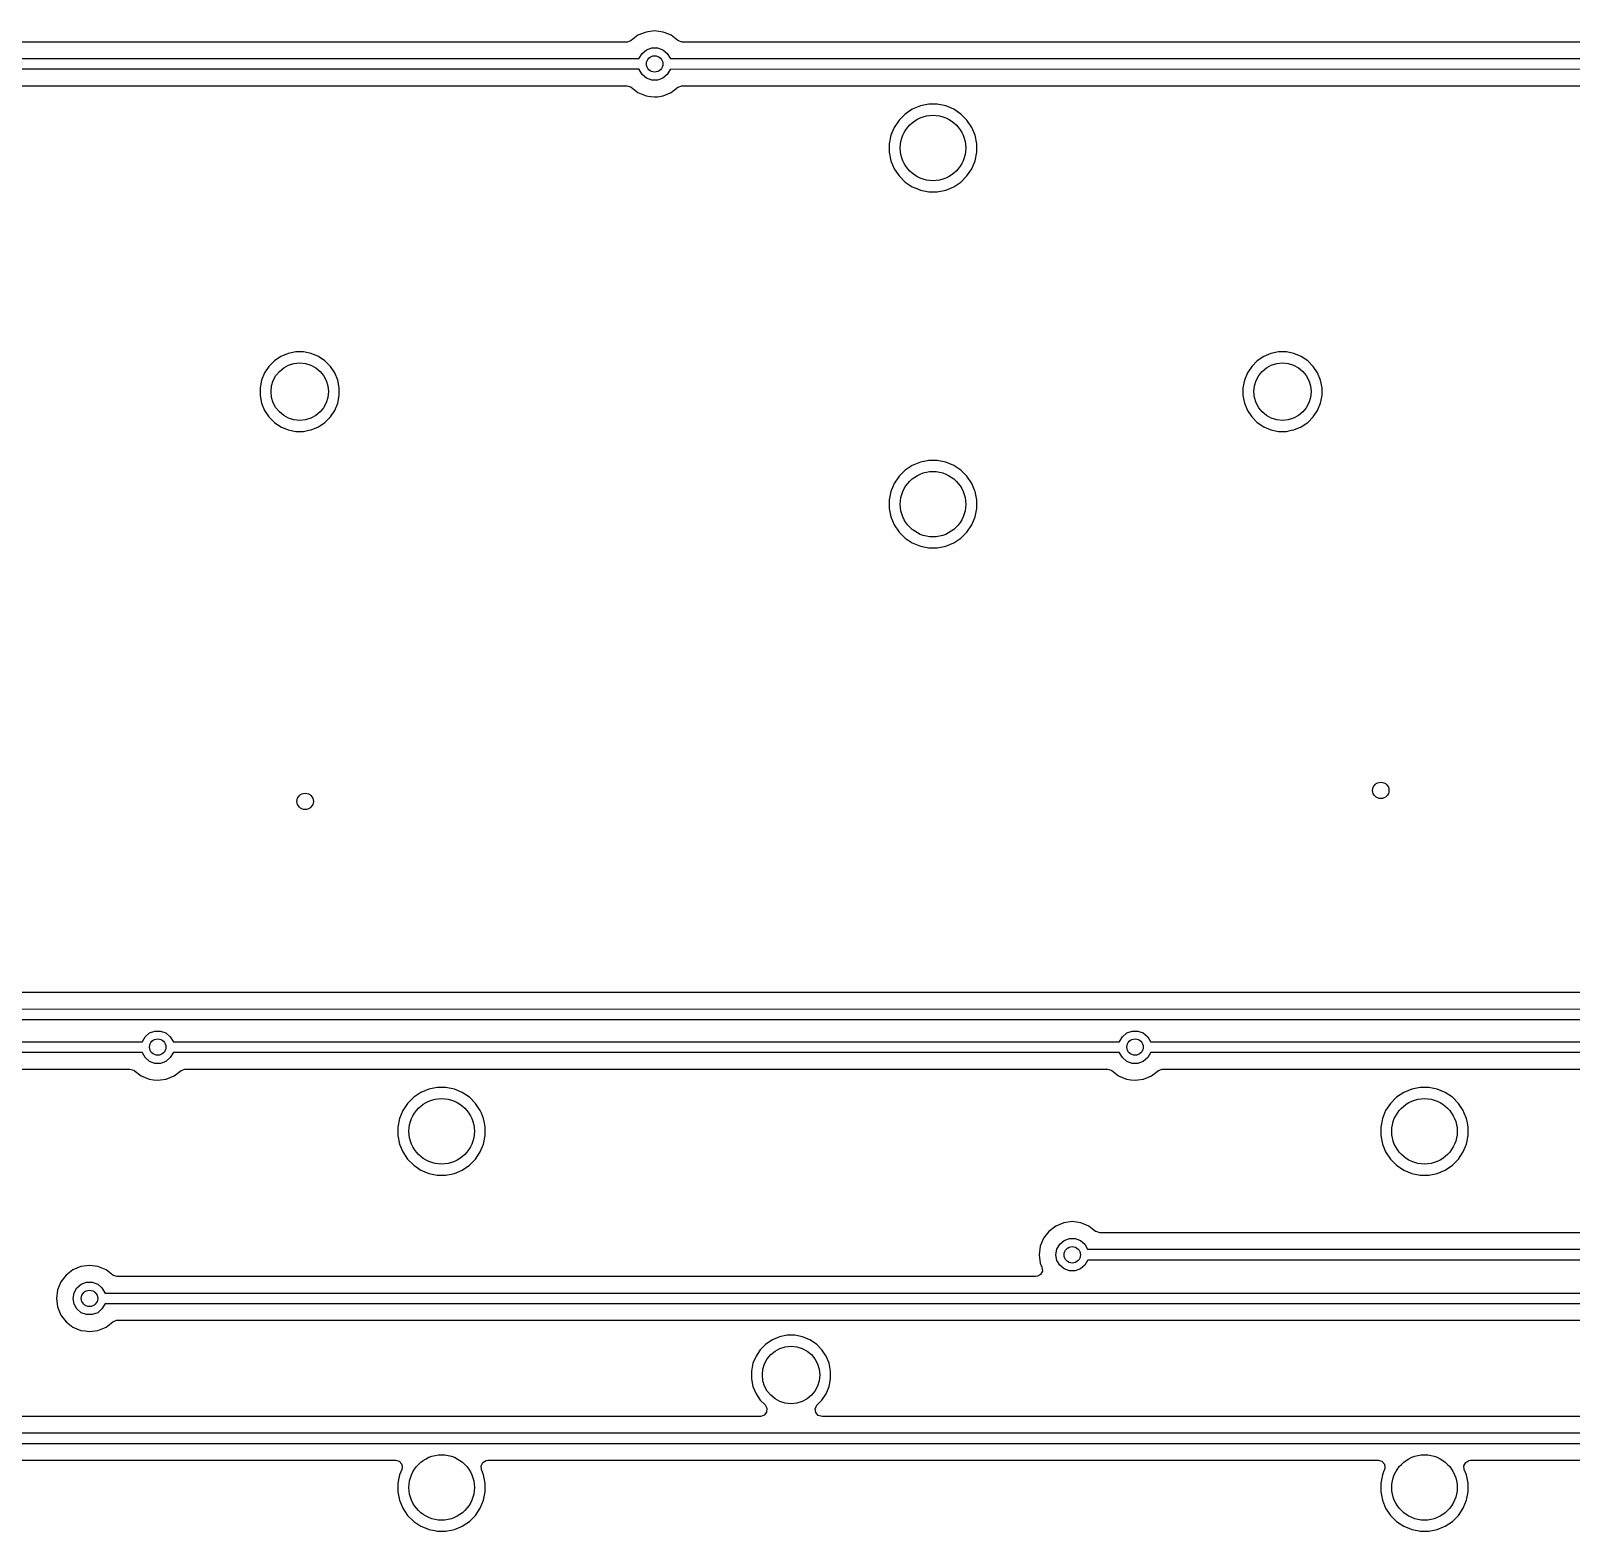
# Model space of a CAD drawing. Extents: x 0.7 to 11, y -6.1 to -1.6.
# Drawn here: x 3.29 to 4.401, y -4.971 to -3.89 of the extents above; entities that cross this region are included whole.
import ezdxf

# ---------------------------------------------------------------- set-up
doc = ezdxf.new("R2010")
doc.units = 0
doc.header["$MEASUREMENT"] = 0
doc.layers.add('BLACK', color=7, linetype='CONTINUOUS')

msp = doc.modelspace()

# ---------------------------------------------------------------- linework, layer by layer
at = {"layer": 'BLACK', "linetype": 'CONTINUOUS'}
for p, q in [((3.7202, -3.8976), (3.0475, -3.8976)), ((3.7206, -3.8976), (3.7202, -3.8976)), ((3.7232, -3.8966), (3.7206, -3.8976)), ((3.7233, -3.8965), (3.7232, -3.8966)), ((3.7282, -3.8927), (3.7233, -3.8965)), ((3.7233, -3.8965), (3.7233, -3.8965)), ((3.734, -3.8904), (3.7282, -3.8927)), ((3.7282, -3.8927), (3.7282, -3.8927)), ((3.7402, -3.8895), (3.734, -3.8904)), ((3.734, -3.8904), (3.734, -3.8904)), ((3.7463, -3.8904), (3.7402, -3.8895)), ((3.7402, -3.8895), (3.7402, -3.8895)), ((3.7479, -3.891), (3.7463, -3.8904)), ((3.7463, -3.8904), (3.7463, -3.8904)), ((3.7521, -3.8927), (3.7479, -3.891)), ((3.757, -3.8965), (3.7521, -3.8927)), ((3.7571, -3.8966), (3.757, -3.8965)), ((3.757, -3.8965), (3.757, -3.8965)), ((3.7575, -3.8968), (3.7571, -3.8966)), ((3.7601, -3.8976), (3.7575, -3.8968)), ((4.4249, -3.8976), (3.7601, -3.8976)), ((3.0387, -3.9095), (3.729, -3.9095)), ((3.729, -3.9095), (3.7291, -3.9093)), ((3.7291, -3.9093), (3.7311, -3.9058)), ((3.7311, -3.9058), (3.7343, -3.9032)), ((3.7343, -3.9032), (3.7381, -3.9018)), ((3.7381, -3.9018), (3.7422, -3.9018)), ((3.7422, -3.9018), (3.7461, -3.9032)), ((3.7461, -3.9032), (3.7492, -3.9058)), ((3.7492, -3.9058), (3.7513, -3.9093)), ((3.7513, -3.9093), (3.7513, -3.9095)), ((3.7513, -3.9095), (4.4338, -3.9095)), ((3.729, -3.9172), (3.0387, -3.9173)), ((3.7291, -3.9174), (3.729, -3.9172)), ((3.7311, -3.921), (3.7291, -3.9174)), ((3.7513, -3.9174), (3.7492, -3.921)), ((4.4338, -3.9172), (3.7513, -3.9173)), ((3.7513, -3.9173), (3.7513, -3.9174)), ((3.0475, -3.9292), (3.7202, -3.9292)), ((3.7202, -3.9292), (3.7229, -3.9299)), ((3.7229, -3.9299), (3.7232, -3.9302)), ((3.7232, -3.9302), (3.7233, -3.9302)), ((3.7233, -3.9302), (3.7233, -3.9302)), ((3.7233, -3.9302), (3.7282, -3.934)), ((3.7343, -3.9236), (3.7311, -3.921)), ((3.7381, -3.925), (3.7343, -3.9236)), ((3.7422, -3.925), (3.7381, -3.925)), ((3.7461, -3.9236), (3.7422, -3.925)), ((3.7492, -3.921), (3.7461, -3.9236)), ((3.7521, -3.934), (3.757, -3.9302)), ((3.757, -3.9302), (3.757, -3.9302)), ((3.757, -3.9302), (3.7571, -3.9302)), ((3.7571, -3.9302), (3.7597, -3.9292)), ((3.7597, -3.9292), (3.7601, -3.9292)), ((3.7601, -3.9292), (4.4249, -3.9292)), ((3.7282, -3.934), (3.734, -3.9364)), ((3.734, -3.9364), (3.7371, -3.9368)), ((3.7371, -3.9368), (3.7402, -3.9372)), ((3.7402, -3.9372), (3.7422, -3.937)), ((3.7402, -3.9372), (3.7402, -3.9372)), ((3.7402, -3.9372), (3.7402, -3.9372)), ((3.7422, -3.937), (3.7463, -3.9364)), ((3.7463, -3.9364), (3.7521, -3.934)), ((3.9378, -3.9425), (3.9318, -3.9437)), ((3.944, -3.9425), (3.9378, -3.9425)), ((3.9378, -3.9425), (3.9378, -3.9425)), ((3.9501, -3.9437), (3.944, -3.9425)), ((3.944, -3.9425), (3.944, -3.9425)), ((3.9165, -3.9539), (3.913, -3.9591)), ((3.9209, -3.9495), (3.9165, -3.9539)), ((3.9165, -3.9539), (3.9165, -3.9539)), ((3.926, -3.9461), (3.9209, -3.9495)), ((3.9209, -3.9495), (3.9209, -3.9495)), ((3.9318, -3.9437), (3.926, -3.9461)), ((3.926, -3.9461), (3.926, -3.9461)), ((3.9318, -3.9437), (3.9318, -3.9437)), ((3.9559, -3.9461), (3.9501, -3.9437)), ((3.9501, -3.9437), (3.9501, -3.9437)), ((3.961, -3.9495), (3.9559, -3.9461)), ((3.9559, -3.9461), (3.9559, -3.9461)), ((3.9654, -3.9539), (3.961, -3.9495)), ((3.961, -3.9495), (3.961, -3.9495)), ((3.9689, -3.9591), (3.9654, -3.9539)), ((3.9654, -3.9539), (3.9654, -3.9539)), ((3.9106, -3.9648), (3.9094, -3.9709)), ((3.913, -3.9591), (3.9106, -3.9648)), ((3.9106, -3.9648), (3.9106, -3.9648)), ((3.913, -3.9591), (3.913, -3.9591)), ((3.9712, -3.9648), (3.9689, -3.9591)), ((3.9689, -3.9591), (3.9689, -3.9591)), ((3.9725, -3.9709), (3.9712, -3.9648)), ((3.9712, -3.9648), (3.9712, -3.9648)), ((3.9712, -3.9648), (3.9712, -3.9648)), ((3.9094, -3.9709), (3.9094, -3.9771)), ((3.9725, -3.9771), (3.9725, -3.9709)), ((3.9725, -3.9709), (3.9725, -3.9709)), ((3.9725, -3.9709), (3.9725, -3.9709)), ((3.9094, -3.9771), (3.9106, -3.9832)), ((3.9106, -3.9832), (3.9106, -3.9832)), ((3.9106, -3.9832), (3.913, -3.9889)), ((3.9689, -3.9889), (3.9712, -3.9832)), ((3.9712, -3.9832), (3.9725, -3.9771)), ((3.913, -3.9889), (3.913, -3.9889)), ((3.913, -3.9889), (3.9165, -3.9941)), ((3.9165, -3.9941), (3.9165, -3.9941)), ((3.9165, -3.9941), (3.9209, -3.9985)), ((3.9209, -3.9985), (3.9209, -3.9985)), ((3.9209, -3.9985), (3.926, -4.0019)), ((3.9559, -4.0019), (3.961, -3.9985)), ((3.961, -3.9985), (3.9654, -3.9941)), ((3.9654, -3.9941), (3.9689, -3.9889)), ((3.926, -4.0019), (3.926, -4.0019)), ((3.926, -4.0019), (3.9292, -4.0033)), ((3.9292, -4.0033), (3.9318, -4.0043)), ((3.9318, -4.0043), (3.9378, -4.0055)), ((3.9378, -4.0055), (3.9378, -4.0055)), ((3.9378, -4.0055), (3.9378, -4.0055)), ((3.9378, -4.0055), (3.944, -4.0055)), ((3.944, -4.0055), (3.9501, -4.0043)), ((3.944, -4.0055), (3.944, -4.0055)), ((3.9501, -4.0043), (3.9559, -4.0019)), ((3.4621, -4.1314), (3.4589, -4.1361)), ((3.466, -4.1274), (3.4621, -4.1314)), ((3.4621, -4.1314), (3.4621, -4.1314)), ((3.4707, -4.1243), (3.466, -4.1274)), ((3.466, -4.1274), (3.466, -4.1274)), ((3.4759, -4.1221), (3.4707, -4.1243)), ((3.4707, -4.1243), (3.4707, -4.1243)), ((3.4814, -4.121), (3.4759, -4.1221)), ((3.4759, -4.1221), (3.4759, -4.1221)), ((3.4871, -4.121), (3.4814, -4.121)), ((3.4814, -4.121), (3.4814, -4.121)), ((3.4926, -4.1221), (3.4871, -4.121)), ((3.4871, -4.121), (3.4871, -4.121)), ((3.4978, -4.1243), (3.4926, -4.1221)), ((3.4926, -4.1221), (3.4926, -4.1221)), ((3.5025, -4.1274), (3.4978, -4.1243)), ((3.4978, -4.1243), (3.4978, -4.1243)), ((3.5064, -4.1314), (3.5025, -4.1274)), ((3.5025, -4.1274), (3.5025, -4.1274)), ((3.5096, -4.1361), (3.5064, -4.1314)), ((3.5064, -4.1314), (3.5064, -4.1314)), ((4.1707, -4.1314), (4.1676, -4.1361)), ((4.1747, -4.1274), (4.1707, -4.1314)), ((4.1707, -4.1314), (4.1707, -4.1314)), ((4.1794, -4.1243), (4.1747, -4.1274)), ((4.1747, -4.1274), (4.1747, -4.1274)), ((4.1846, -4.1221), (4.1794, -4.1243)), ((4.1794, -4.1243), (4.1794, -4.1243)), ((4.1901, -4.121), (4.1846, -4.1221)), ((4.1846, -4.1221), (4.1846, -4.1221)), ((4.1957, -4.121), (4.1901, -4.121)), ((4.1901, -4.121), (4.1901, -4.121)), ((4.2012, -4.1221), (4.1957, -4.121)), ((4.1957, -4.121), (4.1957, -4.121)), ((4.2064, -4.1243), (4.2012, -4.1221)), ((4.2012, -4.1221), (4.2012, -4.1221)), ((4.2111, -4.1274), (4.2064, -4.1243)), ((4.2064, -4.1243), (4.2064, -4.1243)), ((4.2151, -4.1314), (4.2111, -4.1274)), ((4.2111, -4.1274), (4.2111, -4.1274)), ((4.2182, -4.1361), (4.2151, -4.1314)), ((4.2151, -4.1314), (4.2151, -4.1314)), ((3.4568, -4.1413), (3.4557, -4.1468)), ((3.4589, -4.1361), (3.4568, -4.1413)), ((3.4568, -4.1413), (3.4568, -4.1413)), ((3.4589, -4.1361), (3.4589, -4.1361)), ((3.5117, -4.1413), (3.5096, -4.1361)), ((3.5096, -4.1361), (3.5096, -4.1361)), ((3.5096, -4.1361), (3.5096, -4.1361)), ((3.5128, -4.1468), (3.5117, -4.1413)), ((3.5117, -4.1413), (3.5117, -4.1413)), ((3.5117, -4.1413), (3.5117, -4.1413)), ((4.1654, -4.1413), (4.1644, -4.1468)), ((4.1676, -4.1361), (4.1654, -4.1413)), ((4.1654, -4.1413), (4.1654, -4.1413)), ((4.1676, -4.1361), (4.1676, -4.1361)), ((4.2204, -4.1413), (4.2182, -4.1361)), ((4.2182, -4.1361), (4.2182, -4.1361)), ((4.2182, -4.1361), (4.2182, -4.1361)), ((4.2215, -4.1468), (4.2204, -4.1413)), ((4.2204, -4.1413), (4.2204, -4.1413)), ((4.2204, -4.1413), (4.2204, -4.1413)), ((3.4557, -4.1468), (3.4557, -4.1468)), ((3.4557, -4.1468), (3.4557, -4.1524)), ((3.4557, -4.1524), (3.4557, -4.1524)), ((3.4557, -4.1524), (3.4557, -4.1524)), ((3.4557, -4.1524), (3.4568, -4.1579)), ((3.5117, -4.1579), (3.5128, -4.1524)), ((3.5128, -4.1524), (3.5128, -4.1468)), ((3.5128, -4.1468), (3.5128, -4.1468)), ((3.5128, -4.1524), (3.5128, -4.1524)), ((4.1644, -4.1468), (4.1644, -4.1468)), ((4.1644, -4.1468), (4.1644, -4.1524)), ((4.1644, -4.1524), (4.1644, -4.1524)), ((4.1644, -4.1524), (4.1644, -4.1524)), ((4.1644, -4.1524), (4.1654, -4.1579)), ((4.2204, -4.1579), (4.2215, -4.1524)), ((4.2215, -4.1524), (4.2215, -4.1468)), ((4.2215, -4.1468), (4.2215, -4.1468)), ((4.2215, -4.1524), (4.2215, -4.1524)), ((3.4568, -4.1579), (3.4568, -4.1579)), ((3.4568, -4.1579), (3.4589, -4.1631)), ((3.4589, -4.1631), (3.4589, -4.1631)), ((3.4589, -4.1631), (3.4621, -4.1678)), ((3.5064, -4.1678), (3.5096, -4.1631)), ((3.5096, -4.1631), (3.5117, -4.1579)), ((4.1654, -4.1579), (4.1654, -4.1579)), ((4.1654, -4.1579), (4.1676, -4.1631)), ((4.1676, -4.1631), (4.1676, -4.1631)), ((4.1676, -4.1631), (4.1707, -4.1678)), ((4.2151, -4.1678), (4.2182, -4.1631)), ((4.2182, -4.1631), (4.2204, -4.1579)), ((3.4621, -4.1678), (3.4621, -4.1678)), ((3.4621, -4.1678), (3.466, -4.1718)), ((3.466, -4.1718), (3.466, -4.1718)), ((3.466, -4.1718), (3.4707, -4.1749)), ((3.4707, -4.1749), (3.4707, -4.1749)), ((3.4707, -4.1749), (3.4707, -4.1749)), ((3.4707, -4.1749), (3.4759, -4.1771)), ((3.4926, -4.1771), (3.4978, -4.1749)), ((3.4978, -4.1749), (3.5025, -4.1718)), ((3.5025, -4.1718), (3.5064, -4.1678)), ((4.1707, -4.1678), (4.1707, -4.1678)), ((4.1707, -4.1678), (4.1747, -4.1718)), ((4.1747, -4.1718), (4.1747, -4.1718)), ((4.1747, -4.1718), (4.1794, -4.1749)), ((4.1794, -4.1749), (4.1794, -4.1749)), ((4.1794, -4.1749), (4.1794, -4.1749)), ((4.1794, -4.1749), (4.1846, -4.1771)), ((4.2012, -4.1771), (4.2064, -4.1749)), ((4.2064, -4.1749), (4.2111, -4.1718)), ((4.2111, -4.1718), (4.2151, -4.1678)), ((3.4759, -4.1771), (3.4759, -4.1771)), ((3.4759, -4.1771), (3.4759, -4.1771)), ((3.4759, -4.1771), (3.4814, -4.1782)), ((3.4814, -4.1782), (3.4814, -4.1782)), ((3.4814, -4.1782), (3.4871, -4.1782)), ((3.4871, -4.1782), (3.4908, -4.1774)), ((3.4908, -4.1774), (3.4926, -4.1771)), ((4.1846, -4.1771), (4.1846, -4.1771)), ((4.1846, -4.1771), (4.1846, -4.1771)), ((4.1846, -4.1771), (4.1901, -4.1782)), ((4.1901, -4.1782), (4.1901, -4.1782)), ((4.1901, -4.1782), (4.1957, -4.1782)), ((4.1957, -4.1782), (4.1994, -4.1774)), ((4.1994, -4.1774), (4.2012, -4.1771)), ((3.9209, -4.2062), (3.9165, -4.2106)), ((3.926, -4.2028), (3.9209, -4.2062)), ((3.9209, -4.2062), (3.9209, -4.2062)), ((3.9318, -4.2004), (3.926, -4.2028)), ((3.926, -4.2028), (3.926, -4.2028)), ((3.9378, -4.1992), (3.9318, -4.2004)), ((3.9318, -4.2004), (3.9318, -4.2004)), ((3.944, -4.1992), (3.9378, -4.1992)), ((3.9378, -4.1992), (3.9378, -4.1992)), ((3.9501, -4.2004), (3.944, -4.1992)), ((3.944, -4.1992), (3.944, -4.1992)), ((3.9559, -4.2028), (3.9501, -4.2004)), ((3.9501, -4.2004), (3.9501, -4.2004)), ((3.961, -4.2062), (3.9559, -4.2028)), ((3.9559, -4.2028), (3.9559, -4.2028)), ((3.9654, -4.2106), (3.961, -4.2062)), ((3.961, -4.2062), (3.961, -4.2062)), ((3.913, -4.2158), (3.9106, -4.2215)), ((3.9165, -4.2106), (3.913, -4.2158)), ((3.913, -4.2158), (3.913, -4.2158)), ((3.9165, -4.2106), (3.9165, -4.2106)), ((3.9689, -4.2158), (3.9654, -4.2106)), ((3.9654, -4.2106), (3.9654, -4.2106)), ((3.9709, -4.2207), (3.9689, -4.2158)), ((3.9689, -4.2158), (3.9689, -4.2158)), ((3.9106, -4.2215), (3.9094, -4.2276)), ((3.9094, -4.2276), (3.9094, -4.2338)), ((3.9106, -4.2215), (3.9106, -4.2215)), ((3.9712, -4.2215), (3.9709, -4.2207)), ((3.9725, -4.2276), (3.9712, -4.2215)), ((3.9712, -4.2215), (3.9712, -4.2215)), ((3.9725, -4.2338), (3.9725, -4.2276)), ((3.9725, -4.2276), (3.9725, -4.2276)), ((3.9725, -4.2276), (3.9725, -4.2276)), ((3.9094, -4.2338), (3.9106, -4.2399)), ((3.9106, -4.2399), (3.9106, -4.2399)), ((3.9106, -4.2399), (3.913, -4.2456)), ((3.9689, -4.2456), (3.9712, -4.2399)), ((3.9712, -4.2399), (3.9725, -4.2338)), ((3.913, -4.2456), (3.913, -4.2456)), ((3.913, -4.2456), (3.9165, -4.2508)), ((3.9165, -4.2508), (3.9165, -4.2508)), ((3.9165, -4.2508), (3.9209, -4.2552)), ((3.961, -4.2552), (3.9654, -4.2508)), ((3.9654, -4.2508), (3.9689, -4.2456)), ((3.9209, -4.2552), (3.9209, -4.2552)), ((3.9209, -4.2552), (3.926, -4.2586)), ((3.926, -4.2586), (3.926, -4.2586)), ((3.926, -4.2586), (3.9318, -4.261)), ((3.9318, -4.261), (3.9318, -4.261)), ((3.9318, -4.261), (3.9378, -4.2622)), ((3.9378, -4.2622), (3.9378, -4.2622)), ((3.9378, -4.2622), (3.9378, -4.2622)), ((3.9378, -4.2622), (3.944, -4.2622)), ((3.944, -4.2622), (3.9501, -4.261)), ((3.944, -4.2622), (3.944, -4.2622)), ((3.9501, -4.261), (3.9559, -4.2586)), ((3.9559, -4.2586), (3.961, -4.2552)), ((5.358, -4.5827), (1.4924, -4.5827)), ((1.4836, -4.5946), (5.3668, -4.5945)), ((5.3668, -4.6023), (1.4836, -4.6024)), ((2.6804, -4.6182), (3.3708, -4.6181)), ((3.3708, -4.618), (3.3728, -4.6145)), ((3.3708, -4.6181), (3.3708, -4.618)), ((3.3728, -4.6145), (3.376, -4.6118)), ((3.376, -4.6118), (3.3798, -4.6104)), ((3.3798, -4.6104), (3.3839, -4.6104)), ((3.3839, -4.6104), (3.3878, -4.6118)), ((3.3878, -4.6118), (3.3909, -4.6145)), ((3.3909, -4.6145), (3.393, -4.618)), ((3.393, -4.618), (3.393, -4.6182)), ((3.393, -4.6182), (4.0755, -4.6181)), ((4.0755, -4.618), (4.0776, -4.6145)), ((4.0755, -4.6181), (4.0755, -4.618)), ((4.0776, -4.6145), (4.0807, -4.6118)), ((4.0807, -4.6118), (4.0846, -4.6104)), ((4.0846, -4.6104), (4.0887, -4.6104)), ((4.0887, -4.6104), (4.0925, -4.6118)), ((4.0925, -4.6118), (4.0957, -4.6145)), ((4.0957, -4.6145), (4.0977, -4.618)), ((4.0977, -4.618), (4.0977, -4.6182)), ((4.0977, -4.6182), (4.792, -4.6181)), ((3.3708, -4.6259), (2.6804, -4.626)), ((3.3708, -4.6261), (3.3708, -4.6259)), ((3.3728, -4.6296), (3.3708, -4.6261)), ((3.376, -4.6323), (3.3728, -4.6296)), ((3.3909, -4.6296), (3.3878, -4.6323)), ((3.393, -4.6261), (3.3909, -4.6296)), ((4.0755, -4.6259), (3.393, -4.626)), ((3.393, -4.626), (3.393, -4.6261)), ((4.0755, -4.6261), (4.0755, -4.6259)), ((4.0776, -4.6296), (4.0755, -4.6261)), ((4.0807, -4.6323), (4.0776, -4.6296)), ((4.0957, -4.6296), (4.0925, -4.6323)), ((4.0977, -4.6261), (4.0957, -4.6296)), ((4.792, -4.6259), (4.0977, -4.626)), ((4.0977, -4.626), (4.0977, -4.6261)), ((2.6892, -4.6378), (3.3619, -4.6378)), ((3.3619, -4.6378), (3.3646, -4.6386)), ((3.3646, -4.6386), (3.3649, -4.6388)), ((3.3649, -4.6388), (3.365, -4.6389)), ((3.365, -4.6389), (3.365, -4.6389)), ((3.365, -4.6389), (3.37, -4.6427)), ((3.37, -4.6427), (3.3757, -4.6451)), ((3.3798, -4.6337), (3.376, -4.6323)), ((3.3839, -4.6337), (3.3798, -4.6337)), ((3.3878, -4.6323), (3.3839, -4.6337)), ((3.3881, -4.6451), (3.3938, -4.6427)), ((3.3938, -4.6427), (3.3988, -4.6389)), ((3.3988, -4.6389), (3.3989, -4.6388)), ((3.3988, -4.6389), (3.3988, -4.6389)), ((3.3989, -4.6388), (3.4014, -4.6378)), ((3.4014, -4.6378), (3.4018, -4.6378)), ((3.4018, -4.6378), (4.0667, -4.6378)), ((4.0667, -4.6378), (4.0693, -4.6386)), ((4.0693, -4.6386), (4.0696, -4.6388)), ((4.0696, -4.6388), (4.0698, -4.6389)), ((4.0698, -4.6389), (4.0698, -4.6389)), ((4.0698, -4.6389), (4.0747, -4.6427)), ((4.0747, -4.6427), (4.0804, -4.6451)), ((4.0846, -4.6337), (4.0807, -4.6323)), ((4.0887, -4.6337), (4.0846, -4.6337)), ((4.0925, -4.6323), (4.0887, -4.6337)), ((4.0928, -4.6451), (4.0985, -4.6427)), ((4.0985, -4.6427), (4.1035, -4.6389)), ((4.1035, -4.6389), (4.1036, -4.6388)), ((4.1035, -4.6389), (4.1035, -4.6389)), ((4.1036, -4.6388), (4.1062, -4.6378)), ((4.1062, -4.6378), (4.1066, -4.6378)), ((4.1066, -4.6378), (4.7832, -4.6378)), ((3.3757, -4.6451), (3.3788, -4.6455)), ((3.3788, -4.6455), (3.3819, -4.6459)), ((3.3819, -4.6459), (3.3839, -4.6456)), ((3.3819, -4.6459), (3.3819, -4.6459)), ((3.3819, -4.6459), (3.3819, -4.6459)), ((3.3839, -4.6456), (3.3881, -4.6451)), ((3.5774, -4.6524), (3.5717, -4.6547)), ((3.5835, -4.6512), (3.5774, -4.6524)), ((3.5774, -4.6524), (3.5774, -4.6524)), ((3.5897, -4.6512), (3.5835, -4.6512)), ((3.5835, -4.6512), (3.5835, -4.6512)), ((3.5958, -4.6524), (3.5897, -4.6512)), ((3.5897, -4.6512), (3.5897, -4.6512)), ((3.6015, -4.6547), (3.5958, -4.6524)), ((3.5958, -4.6524), (3.5958, -4.6524)), ((4.0804, -4.6451), (4.0835, -4.6455)), ((4.0835, -4.6455), (4.0866, -4.6459)), ((4.0866, -4.6459), (4.0887, -4.6456)), ((4.0866, -4.6459), (4.0866, -4.6459)), ((4.0866, -4.6459), (4.0866, -4.6459)), ((4.0887, -4.6456), (4.0928, -4.6451)), ((4.2861, -4.6524), (4.2803, -4.6547)), ((4.2922, -4.6512), (4.2861, -4.6524)), ((4.2861, -4.6524), (4.2861, -4.6524)), ((4.2984, -4.6512), (4.2922, -4.6512)), ((4.2922, -4.6512), (4.2922, -4.6512)), ((4.3045, -4.6524), (4.2984, -4.6512)), ((4.2984, -4.6512), (4.2984, -4.6512)), ((4.3102, -4.6547), (4.3045, -4.6524)), ((4.3045, -4.6524), (4.3045, -4.6524)), ((3.5621, -4.6626), (3.5587, -4.6677)), ((3.5665, -4.6582), (3.5621, -4.6626)), ((3.5621, -4.6626), (3.5621, -4.6626)), ((3.5717, -4.6547), (3.5665, -4.6582)), ((3.5665, -4.6582), (3.5665, -4.6582)), ((3.5717, -4.6547), (3.5717, -4.6547)), ((3.6067, -4.6582), (3.6015, -4.6547)), ((3.6015, -4.6547), (3.6015, -4.6547)), ((3.6111, -4.6626), (3.6067, -4.6582)), ((3.6067, -4.6582), (3.6067, -4.6582)), ((3.6145, -4.6677), (3.6111, -4.6626)), ((3.6111, -4.6626), (3.6111, -4.6626)), ((4.2708, -4.6626), (4.2673, -4.6677)), ((4.2752, -4.6582), (4.2708, -4.6626)), ((4.2708, -4.6626), (4.2708, -4.6626)), ((4.2803, -4.6547), (4.2752, -4.6582)), ((4.2752, -4.6582), (4.2752, -4.6582)), ((4.2803, -4.6547), (4.2803, -4.6547)), ((4.3154, -4.6582), (4.3102, -4.6547)), ((4.3102, -4.6547), (4.3102, -4.6547)), ((4.3198, -4.6626), (4.3154, -4.6582)), ((4.3154, -4.6582), (4.3154, -4.6582)), ((4.3232, -4.6677), (4.3198, -4.6626)), ((4.3198, -4.6626), (4.3198, -4.6626)), ((3.5563, -4.6735), (3.5551, -4.6796)), ((3.5587, -4.6677), (3.5563, -4.6735)), ((3.5563, -4.6735), (3.5563, -4.6735)), ((3.5587, -4.6677), (3.5587, -4.6677)), ((3.6153, -4.6695), (3.6145, -4.6677)), ((3.6145, -4.6677), (3.6145, -4.6677)), ((3.6169, -4.6735), (3.6153, -4.6695)), ((3.6175, -4.6766), (3.6169, -4.6735)), ((4.265, -4.6735), (4.2638, -4.6796)), ((4.2673, -4.6677), (4.265, -4.6735)), ((4.265, -4.6735), (4.265, -4.6735)), ((4.2673, -4.6677), (4.2673, -4.6677)), ((4.3239, -4.6695), (4.3232, -4.6677)), ((4.3232, -4.6677), (4.3232, -4.6677)), ((4.3256, -4.6735), (4.3239, -4.6695)), ((4.3262, -4.6766), (4.3256, -4.6735)), ((3.5551, -4.6796), (3.5551, -4.6858)), ((3.5551, -4.6858), (3.5563, -4.6919)), ((3.6169, -4.6919), (3.6181, -4.6858)), ((3.6181, -4.6796), (3.6175, -4.6766)), ((3.6181, -4.6858), (3.6181, -4.6796)), ((3.6181, -4.6796), (3.6181, -4.6796)), ((3.6181, -4.6796), (3.6181, -4.6796)), ((4.2638, -4.6796), (4.2638, -4.6858)), ((4.2638, -4.6858), (4.265, -4.6919)), ((4.3256, -4.6919), (4.3268, -4.6858)), ((4.3268, -4.6796), (4.3262, -4.6766)), ((4.3268, -4.6858), (4.3268, -4.6796)), ((4.3268, -4.6796), (4.3268, -4.6796)), ((4.3268, -4.6796), (4.3268, -4.6796)), ((3.5563, -4.6919), (3.5563, -4.6919)), ((3.5563, -4.6919), (3.5587, -4.6976)), ((3.5587, -4.6976), (3.5587, -4.6976)), ((3.5587, -4.6976), (3.5621, -4.7028)), ((3.6111, -4.7028), (3.6145, -4.6976)), ((3.6145, -4.6976), (3.6169, -4.6919)), ((4.265, -4.6919), (4.265, -4.6919)), ((4.265, -4.6919), (4.2673, -4.6976)), ((4.2673, -4.6976), (4.2673, -4.6976)), ((4.2673, -4.6976), (4.2708, -4.7028)), ((4.3198, -4.7028), (4.3232, -4.6976)), ((4.3232, -4.6976), (4.3256, -4.6919)), ((3.5621, -4.7028), (3.5621, -4.7028)), ((3.5621, -4.7028), (3.5665, -4.7072)), ((3.5665, -4.7072), (3.5665, -4.7072)), ((3.5665, -4.7072), (3.5717, -4.7106)), ((3.6015, -4.7106), (3.6067, -4.7072)), ((3.6067, -4.7072), (3.6111, -4.7028)), ((4.2708, -4.7028), (4.2708, -4.7028)), ((4.2708, -4.7028), (4.2752, -4.7072)), ((4.2752, -4.7072), (4.2752, -4.7072)), ((4.2752, -4.7072), (4.2803, -4.7106)), ((4.3102, -4.7106), (4.3154, -4.7072)), ((4.3154, -4.7072), (4.3198, -4.7028)), ((3.5717, -4.7106), (3.5717, -4.7106)), ((3.5717, -4.7106), (3.5774, -4.713)), ((3.5774, -4.713), (3.5774, -4.713)), ((3.5774, -4.713), (3.5835, -4.7142)), ((3.5835, -4.7142), (3.5835, -4.7142)), ((3.5835, -4.7142), (3.5835, -4.7142)), ((3.5835, -4.7142), (3.5897, -4.7142)), ((3.5897, -4.7142), (3.5958, -4.713)), ((3.5897, -4.7142), (3.5897, -4.7142)), ((3.5958, -4.713), (3.6015, -4.7106)), ((4.2803, -4.7106), (4.2803, -4.7106)), ((4.2803, -4.7106), (4.2861, -4.713)), ((4.2861, -4.713), (4.2861, -4.713)), ((4.2861, -4.713), (4.2922, -4.7142)), ((4.2922, -4.7142), (4.2922, -4.7142)), ((4.2922, -4.7142), (4.2922, -4.7142)), ((4.2922, -4.7142), (4.2984, -4.7142)), ((4.2984, -4.7142), (4.3045, -4.713)), ((4.2984, -4.7142), (4.2984, -4.7142)), ((4.3045, -4.713), (4.3102, -4.7106)), ((4.0294, -4.751), (4.0245, -4.7548)), ((4.0352, -4.7486), (4.0294, -4.751)), ((4.0413, -4.7478), (4.0352, -4.7486)), ((4.0352, -4.7486), (4.0352, -4.7486)), ((4.0475, -4.7486), (4.0413, -4.7478)), ((4.0413, -4.7478), (4.0413, -4.7478)), ((4.0515, -4.7503), (4.0475, -4.7486)), ((4.0475, -4.7486), (4.0475, -4.7486)), ((4.0533, -4.751), (4.0515, -4.7503)), ((4.0582, -4.7548), (4.0533, -4.751)), ((4.0207, -4.7597), (4.0183, -4.7655)), ((4.0245, -4.7548), (4.0207, -4.7597)), ((4.0302, -4.7676), (4.0323, -4.7641)), ((4.0323, -4.7641), (4.0354, -4.7614)), ((4.0354, -4.7614), (4.0393, -4.76)), ((4.0393, -4.76), (4.0434, -4.76)), ((4.0434, -4.76), (4.0472, -4.7614)), ((4.0472, -4.7614), (4.0504, -4.7641)), ((4.0504, -4.7641), (4.0524, -4.7676)), ((4.0585, -4.755), (4.0582, -4.7548)), ((4.0582, -4.7548), (4.0582, -4.7548)), ((4.0582, -4.7548), (4.0582, -4.7548)), ((4.0612, -4.7558), (4.0585, -4.755)), ((4.7284, -4.7558), (4.0612, -4.7558)), ((4.0183, -4.7655), (4.0175, -4.7717)), ((4.0175, -4.7717), (4.0175, -4.7717)), ((4.0175, -4.7717), (4.0183, -4.7778)), ((4.0183, -4.7655), (4.0183, -4.7655)), ((4.0295, -4.7717), (4.0302, -4.7676)), ((4.0302, -4.7757), (4.0295, -4.7717)), ((4.0323, -4.7792), (4.0302, -4.7757)), ((4.0524, -4.7757), (4.0504, -4.7792)), ((4.0524, -4.7676), (4.0525, -4.7677)), ((4.0525, -4.7755), (4.0524, -4.7757)), ((4.0525, -4.7677), (6.0922, -4.7676)), ((6.0922, -4.7754), (4.0525, -4.7755)), ((3.3158, -4.7863), (3.312, -4.7912)), ((3.3208, -4.7825), (3.3158, -4.7863)), ((3.3265, -4.7801), (3.3208, -4.7825)), ((3.3327, -4.7793), (3.3265, -4.7801)), ((3.3265, -4.7801), (3.3265, -4.7801)), ((3.3388, -4.7801), (3.3327, -4.7793)), ((3.3327, -4.7793), (3.3327, -4.7793)), ((3.3446, -4.7825), (3.3388, -4.7801)), ((3.3388, -4.7801), (3.3388, -4.7801)), ((3.3495, -4.7863), (3.3446, -4.7825)), ((3.3496, -4.7864), (3.3495, -4.7863)), ((3.3495, -4.7863), (3.3495, -4.7863)), ((3.35, -4.7866), (3.3496, -4.7864)), ((3.3526, -4.7874), (3.35, -4.7866)), ((4.0185, -4.7858), (4.0162, -4.7872)), ((4.0183, -4.7778), (4.0183, -4.7778)), ((4.0183, -4.7778), (4.0195, -4.7806)), ((4.0198, -4.7834), (4.0185, -4.7858)), ((4.0195, -4.7806), (4.0198, -4.7834)), ((4.0354, -4.7819), (4.0323, -4.7792)), ((4.0393, -4.7833), (4.0354, -4.7819)), ((4.0434, -4.7833), (4.0393, -4.7833)), ((4.0472, -4.7819), (4.0434, -4.7833)), ((4.0504, -4.7792), (4.0472, -4.7819)), ((3.3096, -4.797), (3.3088, -4.8031)), ((3.312, -4.7912), (3.3096, -4.797)), ((3.3096, -4.797), (3.3096, -4.797)), ((3.3216, -4.7991), (3.3236, -4.7956)), ((3.3236, -4.7956), (3.3268, -4.7929)), ((3.3268, -4.7929), (3.3306, -4.7915)), ((3.3306, -4.7915), (3.3347, -4.7915)), ((3.3347, -4.7915), (3.3386, -4.7929)), ((3.3386, -4.7929), (3.3417, -4.7956)), ((3.3417, -4.7956), (3.3438, -4.7991)), ((4.015, -4.7874), (3.3526, -4.7874)), ((4.0162, -4.7872), (4.015, -4.7874)), ((3.3088, -4.8031), (3.3088, -4.8031)), ((3.3088, -4.8031), (3.3096, -4.8093)), ((3.3096, -4.8093), (3.3096, -4.8093)), ((3.3096, -4.8093), (3.312, -4.8151)), ((3.3209, -4.8031), (3.3216, -4.7991)), ((3.3216, -4.8072), (3.3209, -4.8031)), ((3.3236, -4.8107), (3.3216, -4.8072)), ((3.3438, -4.8072), (3.3417, -4.8107)), ((3.3438, -4.7991), (3.3438, -4.7993)), ((3.3438, -4.7993), (6.0873, -4.7992)), ((6.0873, -4.807), (3.3438, -4.8071)), ((3.3438, -4.8071), (3.3438, -4.8072)), ((3.312, -4.8151), (3.3158, -4.82)), ((3.3158, -4.82), (3.3208, -4.8238)), ((3.3268, -4.8134), (3.3236, -4.8107)), ((3.3306, -4.8148), (3.3268, -4.8134)), ((3.3347, -4.8148), (3.3306, -4.8148)), ((3.3386, -4.8134), (3.3347, -4.8148)), ((3.3417, -4.8107), (3.3386, -4.8134)), ((3.3446, -4.8238), (3.3495, -4.82)), ((3.3495, -4.82), (3.3496, -4.8199)), ((3.3495, -4.82), (3.3495, -4.82)), ((3.3496, -4.8199), (3.3522, -4.8189)), ((3.3522, -4.8189), (3.3526, -4.8189)), ((3.3526, -4.8189), (6.0785, -4.8189)), ((3.3208, -4.8238), (3.3265, -4.8262)), ((3.3265, -4.8262), (3.3296, -4.8266)), ((3.3296, -4.8266), (3.3327, -4.827)), ((3.3327, -4.827), (3.3347, -4.8267)), ((3.3327, -4.827), (3.3327, -4.827)), ((3.3327, -4.827), (3.3327, -4.827)), ((3.3347, -4.8267), (3.3388, -4.8262)), ((3.3388, -4.8262), (3.3446, -4.8238)), ((3.8303, -4.8308), (3.8251, -4.833)), ((3.8358, -4.8297), (3.8303, -4.8308)), ((3.8303, -4.8308), (3.8303, -4.8308)), ((3.8414, -4.8297), (3.8358, -4.8297)), ((3.8358, -4.8297), (3.8358, -4.8297)), ((3.8469, -4.8308), (3.8414, -4.8297)), ((3.8414, -4.8297), (3.8414, -4.8297)), ((3.8521, -4.833), (3.8469, -4.8308)), ((3.8469, -4.8308), (3.8469, -4.8308)), ((3.8164, -4.8401), (3.8133, -4.8447)), ((3.8204, -4.8361), (3.8164, -4.8401)), ((3.8164, -4.8401), (3.8164, -4.8401)), ((3.8251, -4.833), (3.8204, -4.8361)), ((3.8204, -4.8361), (3.8204, -4.8361)), ((3.8251, -4.833), (3.8251, -4.833)), ((3.8568, -4.8361), (3.8521, -4.833)), ((3.8521, -4.833), (3.8521, -4.833)), ((3.8608, -4.8401), (3.8568, -4.8361)), ((3.8568, -4.8361), (3.8568, -4.8361)), ((3.8639, -4.8447), (3.8608, -4.8401)), ((3.8608, -4.8401), (3.8608, -4.8401)), ((3.8111, -4.8499), (3.81, -4.8555)), ((3.8133, -4.8447), (3.8111, -4.8499)), ((3.8111, -4.8499), (3.8111, -4.8499)), ((3.8133, -4.8447), (3.8133, -4.8447)), ((3.866, -4.8499), (3.8639, -4.8447)), ((3.8639, -4.8447), (3.8639, -4.8447)), ((3.8639, -4.8447), (3.8639, -4.8447)), ((3.8671, -4.8555), (3.866, -4.8499)), ((3.866, -4.8499), (3.866, -4.8499)), ((3.866, -4.8499), (3.866, -4.8499)), ((3.81, -4.8555), (3.81, -4.8555)), ((3.81, -4.8555), (3.81, -4.8611)), ((3.81, -4.8611), (3.81, -4.8611)), ((3.81, -4.8611), (3.81, -4.8611)), ((3.81, -4.8611), (3.8111, -4.8666)), ((3.866, -4.8666), (3.8671, -4.8611)), ((3.8671, -4.8611), (3.8671, -4.8555)), ((3.8671, -4.8555), (3.8671, -4.8555)), ((3.8111, -4.8666), (3.8111, -4.8666)), ((3.8111, -4.8666), (3.8133, -4.8718)), ((3.8133, -4.8718), (3.8133, -4.8718)), ((3.8133, -4.8718), (3.8164, -4.8765)), ((3.8608, -4.8765), (3.8639, -4.8718)), ((3.8639, -4.8718), (3.866, -4.8666)), ((3.8164, -4.8765), (3.8164, -4.8765)), ((3.8164, -4.8765), (3.8198, -4.8798)), ((3.8209, -4.885), (3.8192, -4.8872)), ((3.8198, -4.8798), (3.8211, -4.8822)), ((3.8211, -4.8822), (3.8209, -4.885)), ((3.856, -4.8826), (3.8572, -4.8801)), ((3.8564, -4.8853), (3.856, -4.8826)), ((3.8582, -4.8874), (3.8564, -4.8853)), ((3.8572, -4.8801), (3.8574, -4.8798)), ((3.8574, -4.8798), (3.8608, -4.8765)), ((3.8608, -4.8765), (3.8608, -4.8765)), ((3.8163, -4.8882), (3.1522, -4.8882)), ((3.8167, -4.8882), (3.8163, -4.8882)), ((3.8192, -4.8872), (3.8167, -4.8882)), ((3.8609, -4.8882), (3.8582, -4.8874)), ((4.525, -4.8882), (3.8609, -4.8882)), ((6.0742, -4.9078), (2.6677, -4.9079)), ((2.6728, -4.9001), (6.0759, -4.9)), ((2.9112, -4.9197), (3.5533, -4.9197)), ((3.5533, -4.9197), (3.556, -4.9205)), ((3.6163, -4.9213), (3.6187, -4.9199)), ((3.6187, -4.9199), (3.6199, -4.9197)), ((3.6199, -4.9197), (4.262, -4.9197)), ((4.262, -4.9197), (4.2646, -4.9205)), ((4.325, -4.9213), (4.3273, -4.9199)), ((4.3273, -4.9199), (4.3285, -4.9197)), ((4.3285, -4.9197), (4.9707, -4.9197)), ((3.5563, -4.9302), (3.5551, -4.9363)), ((3.556, -4.9205), (3.5578, -4.9226)), ((3.5571, -4.9282), (3.5563, -4.9302)), ((3.5563, -4.9302), (3.5563, -4.9302)), ((3.5579, -4.9265), (3.5571, -4.9282)), ((3.5578, -4.9226), (3.5582, -4.9253)), ((3.5582, -4.9253), (3.5579, -4.9265)), ((3.6151, -4.9237), (3.6163, -4.9213)), ((3.6154, -4.9265), (3.6151, -4.9237)), ((3.6169, -4.9302), (3.6154, -4.9265)), ((3.6181, -4.9363), (3.6169, -4.9302)), ((3.6169, -4.9302), (3.6169, -4.9302)), ((4.265, -4.9302), (4.2638, -4.9363)), ((4.2646, -4.9205), (4.2664, -4.9226)), ((4.2658, -4.9282), (4.265, -4.9302)), ((4.265, -4.9302), (4.265, -4.9302)), ((4.2665, -4.9265), (4.2658, -4.9282)), ((4.2664, -4.9226), (4.2668, -4.9253)), ((4.2668, -4.9253), (4.2665, -4.9265)), ((4.3237, -4.9237), (4.325, -4.9213)), ((4.324, -4.9265), (4.3237, -4.9237)), ((4.3256, -4.9302), (4.324, -4.9265)), ((4.3268, -4.9363), (4.3256, -4.9302)), ((4.3256, -4.9302), (4.3256, -4.9302)), ((3.5551, -4.9363), (3.5551, -4.9425)), ((3.5551, -4.9425), (3.5563, -4.9486)), ((3.6169, -4.9486), (3.6181, -4.9425)), ((3.6181, -4.9425), (3.6181, -4.9363)), ((3.6181, -4.9363), (3.6181, -4.9363)), ((3.6181, -4.9363), (3.6181, -4.9363)), ((4.2638, -4.9363), (4.2638, -4.9425)), ((4.2638, -4.9425), (4.265, -4.9486)), ((4.3256, -4.9486), (4.3268, -4.9425)), ((4.3268, -4.9425), (4.3268, -4.9363)), ((4.3268, -4.9363), (4.3268, -4.9363)), ((4.3268, -4.9363), (4.3268, -4.9363)), ((3.5563, -4.9486), (3.5563, -4.9486)), ((3.5563, -4.9486), (3.5587, -4.9543)), ((3.6145, -4.9543), (3.6169, -4.9486)), ((4.265, -4.9486), (4.265, -4.9486)), ((4.265, -4.9486), (4.2673, -4.9543)), ((4.3232, -4.9543), (4.3256, -4.9486)), ((3.5587, -4.9543), (3.5587, -4.9543)), ((3.5587, -4.9543), (3.5621, -4.9595)), ((3.5621, -4.9595), (3.5621, -4.9595)), ((3.5621, -4.9595), (3.5665, -4.9638)), ((3.5665, -4.9638), (3.5665, -4.9638)), ((3.5665, -4.9638), (3.5717, -4.9673)), ((3.6015, -4.9673), (3.6067, -4.9638)), ((3.6067, -4.9638), (3.6111, -4.9595)), ((3.6111, -4.9595), (3.6145, -4.9543)), ((4.2673, -4.9543), (4.2673, -4.9543)), ((4.2673, -4.9543), (4.2708, -4.9595)), ((4.2708, -4.9595), (4.2708, -4.9595)), ((4.2708, -4.9595), (4.2752, -4.9638)), ((4.2752, -4.9638), (4.2752, -4.9638)), ((4.2752, -4.9638), (4.2803, -4.9673)), ((4.3102, -4.9673), (4.3154, -4.9638)), ((4.3154, -4.9638), (4.3198, -4.9595)), ((4.3198, -4.9595), (4.3232, -4.9543)), ((3.5717, -4.9673), (3.5717, -4.9673)), ((3.5717, -4.9673), (3.5771, -4.9695)), ((3.5771, -4.9695), (3.5774, -4.9697)), ((3.5774, -4.9697), (3.5816, -4.9705)), ((3.5816, -4.9705), (3.5835, -4.9709)), ((3.5835, -4.9709), (3.5835, -4.9709)), ((3.5835, -4.9709), (3.5835, -4.9709)), ((3.5835, -4.9709), (3.5897, -4.9709)), ((3.5897, -4.9709), (3.5958, -4.9697)), ((3.5897, -4.9709), (3.5897, -4.9709)), ((3.5958, -4.9697), (3.6004, -4.9678)), ((3.6004, -4.9678), (3.6015, -4.9673)), ((3.6015, -4.9673), (3.6015, -4.9673)), ((3.6015, -4.9673), (3.6015, -4.9673)), ((4.2803, -4.9673), (4.2803, -4.9673)), ((4.2803, -4.9673), (4.2857, -4.9695)), ((4.2857, -4.9695), (4.2861, -4.9697)), ((4.2861, -4.9697), (4.2903, -4.9705)), ((4.2903, -4.9705), (4.2922, -4.9709)), ((4.2922, -4.9709), (4.2922, -4.9709)), ((4.2922, -4.9709), (4.2922, -4.9709)), ((4.2922, -4.9709), (4.2984, -4.9709)), ((4.2984, -4.9709), (4.3045, -4.9697)), ((4.2984, -4.9709), (4.2984, -4.9709)), ((4.3045, -4.9697), (4.3091, -4.9678)), ((4.3091, -4.9678), (4.3102, -4.9673)), ((4.3102, -4.9673), (4.3102, -4.9673)), ((4.3102, -4.9673), (4.3102, -4.9673))]:
    msp.add_line(p, q, dxfattribs=at)
at = {"layer": 'BLACK'}
for centre, radius in [((3.7402, -3.9134), 0.00591), ((3.9409, -3.974), 0.0236), ((3.4843, -4.1496), 0.0207), ((4.1929, -4.1496), 0.0207), ((3.9409, -4.2307), 0.0236), ((4.2638, -4.437), 0.00591), ((3.4882, -4.4449), 0.00591), ((3.3819, -4.622), 0.00591), ((4.0866, -4.622), 0.00591), ((3.5866, -4.6827), 0.0236), ((4.2953, -4.6827), 0.0236), ((4.0413, -4.7717), 0.00591), ((3.3327, -4.8031), 0.00591), ((3.8386, -4.8583), 0.0207), ((3.5866, -4.9394), 0.0236), ((4.2953, -4.9394), 0.0236)]:
    msp.add_circle(centre, radius, dxfattribs=at)

doc.saveas('drawing.dxf')
